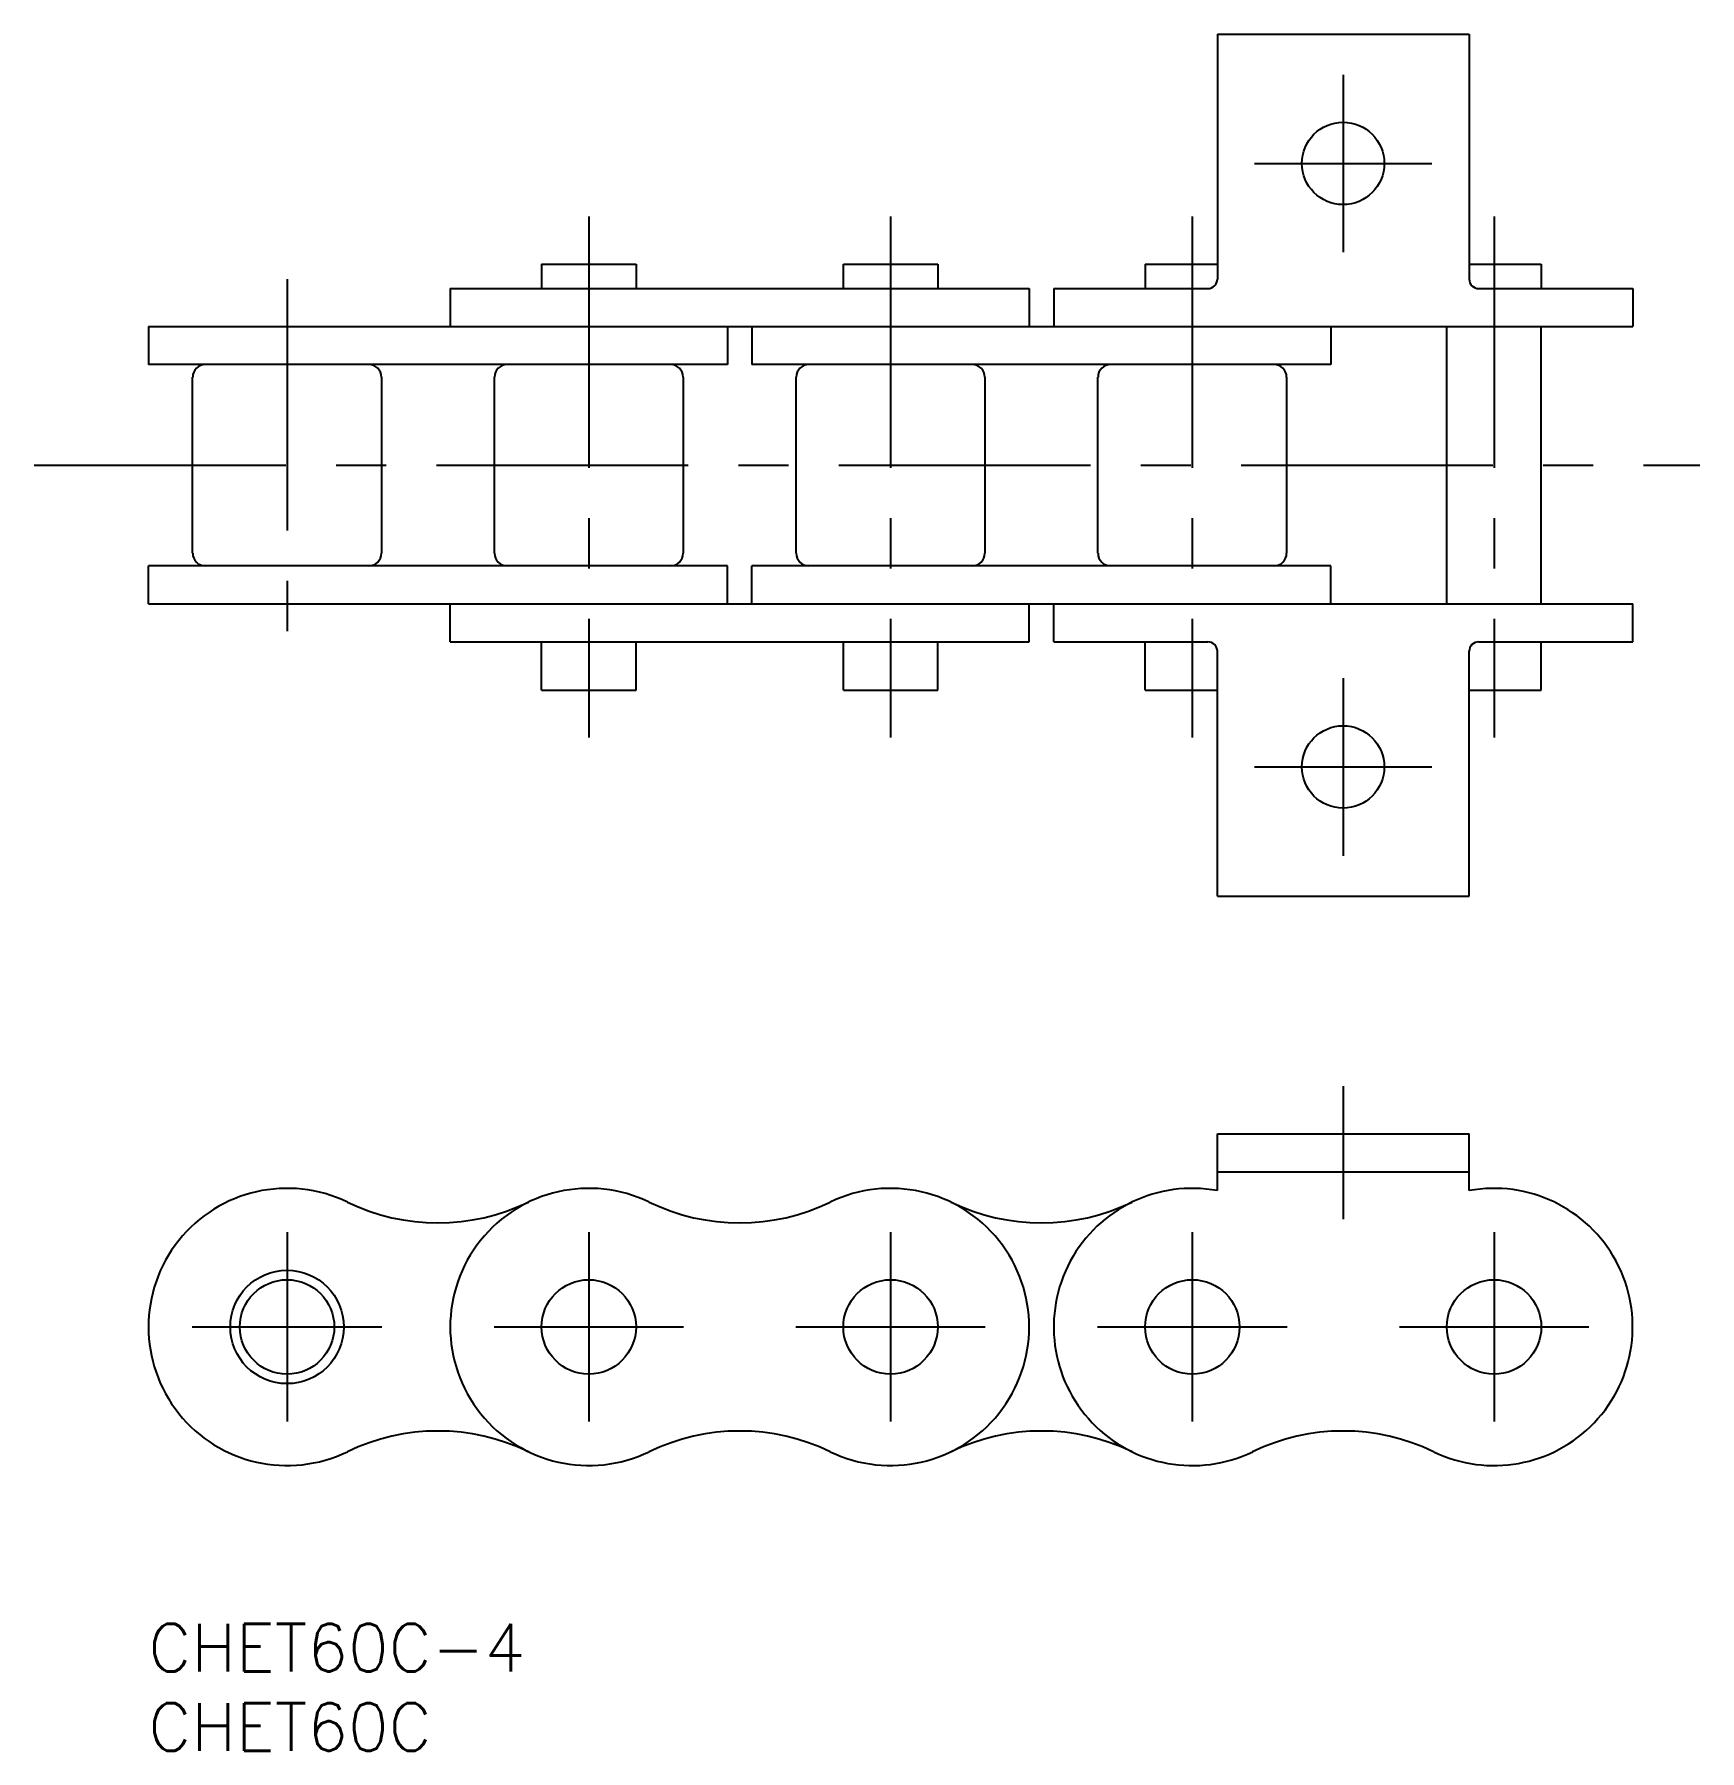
# Model space of a CAD drawing. Extents: x -7 to 98, y -8 to 100.
import ezdxf

# ---------------------------------------------------------------- set-up
doc = ezdxf.new("R2010")
doc.units = 0
doc.header["$LTSCALE"] = 0.5
doc.linetypes.add('CENTER', pattern=[50.8, 31.75, -6.35, 6.35, -6.35])
for name, color, linetype in [('MSM_CENTER', 1, 'CENTER'), ('MSM_CONTINUOUS', 7, 'CONTINUOUS'), ('MSM_PART_NUMBER', 7, 'CONTINUOUS')]:
    doc.layers.add(name, color=color, linetype=linetype)
doc.styles.get("Standard").update_dxf_attribs({"font": 'txt.shx', "height": 3, "bigfont": 'bigfont.shx'})

# ---------------------------------------------------------------- blocks, each defined once
blk = doc.blocks.new('*U3')
at = {"layer": 'MSM_PART_NUMBER'}
blk.add_text('CHET60C-4', height=3, dxfattribs=at).set_placement((0, -3))
blk = doc.blocks.new('*U4')
at = {"layer": 'MSM_PART_NUMBER'}
blk.add_text('CHET60C', height=3, dxfattribs=at).set_placement((0, -8))

msp = doc.modelspace()

# ---------------------------------------------------------------- linework, layer by layer
at = {"layer": 'MSM_CENTER'}
for p, q in [((75.42, 97.8), (75.42, 86.6)), ((69.82, 92.2), (81.02, 92.2)), ((27.8, 88.85), (27.8, 55.95)), ((46.85, 88.85), (46.85, 55.95)), ((65.9, 88.85), (65.9, 55.95)), ((84.95, 88.85), (84.95, 55.95)), ((8.75, 84.9), (8.75, 61.4)), ((-7.21, 73.15), (97.93, 73.15)), ((75.42, 59.7), (75.42, 48.5)), ((69.82, 54.1), (81.02, 54.1)), ((75.42, 33.95), (75.42, 25.55)), ((8.75, 24.73), (8.75, 12.77)), ((27.8, 24.73), (27.8, 12.77)), ((46.85, 24.73), (46.85, 12.77)), ((65.9, 24.73), (65.9, 12.77)), ((84.95, 24.73), (84.95, 12.77)), ((2.77, 18.75), (14.73, 18.75)), ((21.82, 18.75), (33.78, 18.75)), ((40.87, 18.75), (52.83, 18.75)), ((59.92, 18.75), (71.88, 18.75)), ((78.97, 18.75), (90.93, 18.75))]:
    msp.add_line(p, q, dxfattribs=at)
at = {"layer": 'MSM_CONTINUOUS'}
for p, q in [((67.48, 100.35), (67.48, 84.9)), ((67.48, 100.35), (83.38, 100.35)), ((83.38, 100.35), (83.38, 84.9)), ((24.82, 85.85), (24.82, 84.3)), ((24.82, 85.85), (30.78, 85.85)), ((30.78, 85.85), (30.78, 84.3)), ((43.87, 85.85), (49.83, 85.85)), ((43.87, 84.3), (43.87, 85.85)), ((49.83, 85.85), (49.83, 84.3)), ((62.92, 85.85), (62.92, 84.3)), ((62.92, 85.85), (67.48, 85.85)), ((83.38, 85.85), (87.93, 85.85)), ((87.93, 85.85), (87.93, 84.3)), ((19.05, 84.3), (55.6, 84.3)), ((19.05, 84.3), (19.05, 81.9)), ((55.6, 84.3), (55.6, 81.9)), ((57.15, 84.3), (66.88, 84.3)), ((57.15, 84.3), (57.15, 81.9)), ((83.98, 84.3), (93.7, 84.3)), ((93.7, 84.3), (93.7, 81.9)), ((0, 81.9), (93.7, 81.9)), ((0, 81.9), (0, 79.5)), ((36.55, 81.9), (36.55, 79.5)), ((38.1, 81.9), (38.1, 79.5)), ((74.65, 81.9), (74.65, 79.5)), ((81.97, 64.4), (81.97, 81.9)), ((87.93, 64.4), (87.93, 81.9)), ((36.55, 79.5), (0, 79.5)), ((74.65, 79.5), (38.1, 79.5)), ((2.79, 67.59), (2.79, 78.71)), ((14.71, 78.71), (14.71, 67.59)), ((21.85, 67.59), (21.85, 78.71)), ((33.75, 78.71), (33.75, 67.59)), ((40.9, 67.59), (40.9, 78.71)), ((52.8, 78.71), (52.8, 67.59)), ((59.94, 67.59), (59.94, 78.71)), ((71.85, 78.71), (71.85, 67.59)), ((0, 64.4), (0, 66.8)), ((36.55, 66.8), (0, 66.8)), ((36.55, 64.4), (36.55, 66.8)), ((38.1, 64.4), (38.1, 66.8)), ((74.65, 66.8), (38.1, 66.8)), ((74.65, 64.4), (74.65, 66.8)), ((0, 64.4), (93.7, 64.4)), ((19.05, 62), (19.05, 64.4)), ((55.6, 62), (55.6, 64.4)), ((57.15, 62), (57.15, 64.4)), ((93.7, 62), (93.7, 64.4)), ((19.05, 62), (55.6, 62)), ((24.82, 58.95), (24.82, 62)), ((30.78, 58.95), (30.78, 62)), ((43.87, 58.95), (43.87, 62)), ((49.83, 58.95), (49.83, 62)), ((57.15, 62), (66.88, 62)), ((62.92, 58.95), (62.92, 62)), ((83.98, 62), (93.7, 62)), ((87.93, 58.95), (87.93, 62)), ((67.48, 45.95), (67.48, 61.4)), ((83.38, 45.95), (83.38, 61.4)), ((24.82, 58.95), (30.78, 58.95)), ((43.87, 58.95), (49.83, 58.95)), ((62.92, 58.95), (67.48, 58.95)), ((83.38, 58.95), (87.93, 58.95)), ((67.48, 45.95), (83.38, 45.95)), ((67.48, 30.95), (83.38, 30.95)), ((67.48, 27.36), (67.48, 30.95)), ((83.38, 27.36), (83.38, 30.95)), ((67.48, 28.55), (83.38, 28.55))]:
    msp.add_line(p, q, dxfattribs=at)
for centre, radius in [((75.42, 92.2), 2.6), ((75.42, 54.1), 2.6), ((8.75, 18.75), 3.58), ((8.75, 18.75), 2.98), ((27.8, 18.75), 2.98), ((46.85, 18.75), 2.98), ((65.9, 18.75), 2.98), ((84.95, 18.75), 2.98)]:
    msp.add_circle(centre, radius, dxfattribs=at)
for centre, radius, start, end in [((66.88, 84.9), 0.6, 270, 0), ((83.98, 84.9), 0.6, 180, 270), ((3.59, 78.71), 0.794, 90, 180), ((13.91, 78.71), 0.794, 0, 90), ((22.64, 78.71), 0.794, 90, 180), ((32.96, 78.71), 0.794, 0, 90), ((41.69, 78.71), 0.794, 90, 180), ((52.01, 78.71), 0.794, 0, 90), ((60.74, 78.71), 0.794, 90, 180), ((71.06, 78.71), 0.794, 0, 90), ((3.59, 67.59), 0.794, 180, 270), ((13.91, 67.59), 0.794, 270, 0), ((22.64, 67.59), 0.794, 180, 270), ((32.96, 67.59), 0.794, 270, 0), ((41.69, 67.59), 0.794, 180, 270), ((52.01, 67.59), 0.794, 270, 0), ((60.74, 67.59), 0.794, 180, 270), ((71.06, 67.59), 0.794, 270, 0), ((66.88, 61.4), 0.6, 0, 90), ((83.98, 61.4), 0.6, 90, 180), ((8.75, 18.75), 8.75, 64.1874, 295.8126), ((27.8, 18.75), 8.75, 64.1874, 295.8126), ((46.85, 18.75), 8.75, 244.1874, 115.8126), ((65.9, 18.75), 8.75, 79.6302, 295.8126), ((84.95, 18.75), 8.75, 244.1874, 100.3698), ((18.27, 38.44), 13.12, 244.1874, 295.8126), ((37.33, 38.44), 13.12, 244.1874, 295.8126), ((56.38, 38.44), 13.12, 244.1874, 295.8126), ((18.27, -0.94), 13.12, 64.1874, 115.8126), ((37.33, -0.94), 13.12, 64.1874, 115.8126), ((56.38, -0.94), 13.12, 64.1874, 115.8126), ((75.42, -0.94), 13.12, 64.1874, 115.8126)]:
    msp.add_arc(centre, radius, start, end, dxfattribs=at)

# ---------------------------------------------------------------- block references
for name in ['*U3', '*U4']:
    msp.add_blockref(name, (0, 0), dxfattribs=at)

doc.saveas('drawing.dxf')
